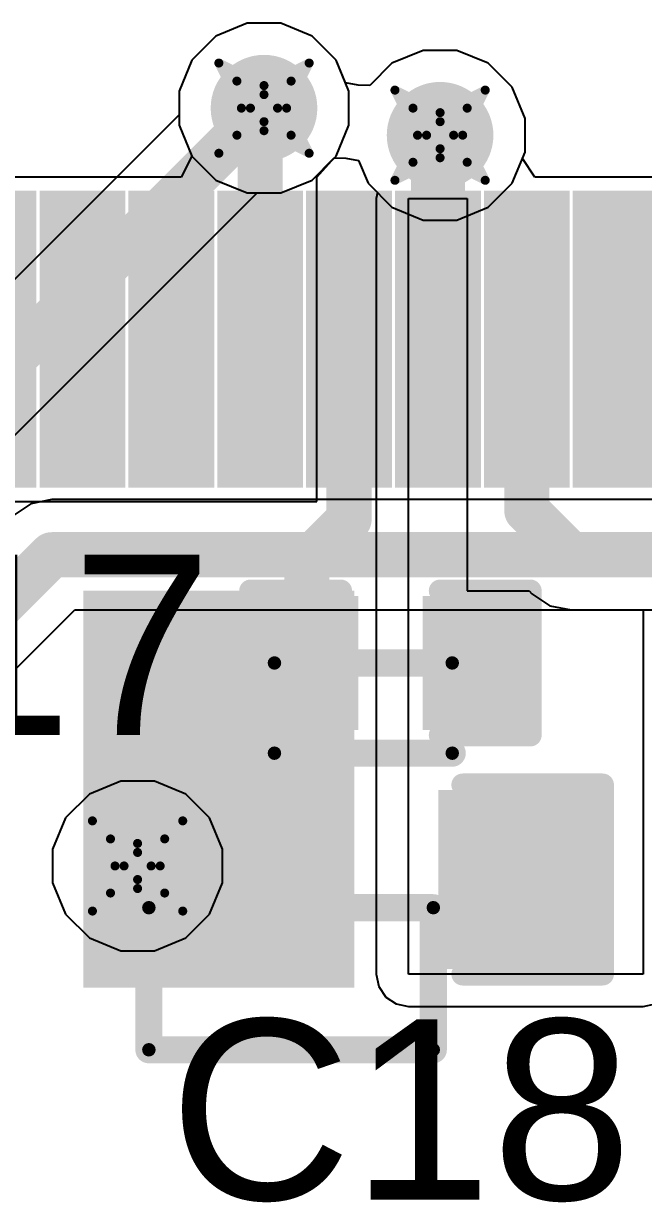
# Model space of a CAD drawing. Header units: inches. Extents: x 0 to 13.9, y -0.2 to 3.4.
# Drawn here: x 1.9377 to 2.0751, y 1.9387 to 2.1968 of the extents above; entities that cross this region are included whole.
import ezdxf

# ---------------------------------------------------------------- set-up
doc = ezdxf.new("R2010")
doc.units = ezdxf.units.IN
doc.header["$MEASUREMENT"] = 0
for name, color, linetype in [('Bottom Layer', 5, 'Continuous'), ('Drill Drawing', 1, 'Continuous'), ('Layer 1', 16, 'Continuous'), ('Layer 2', 76, 'Continuous'), ('Mechanical 4', 56, 'Continuous'), ('Pad Holes', 156, 'Continuous'), ('Top Layer', 1, 'Continuous'), ('Top Overlay', 2, 'Continuous'), ('Top Paste', 8, 'Continuous'), ('Top Solder', 216, 'Continuous'), ('Via Holes', 16, 'Continuous')]:
    doc.layers.add(name, color=color, linetype=linetype)
doc.styles.add('Arial', font='', dxfattribs={"height": 0.2})
doc.styles.get('Arial').set_extended_font_data('Arial')

msp = doc.modelspace()

# ---------------------------------------------------------------- hatches: boundary and pattern name
at = {"layer": 'Bottom Layer'}
h = msp.add_hatch(color=5, dxfattribs=at)
edge = h.paths.add_edge_path()
edge.add_arc((1.991, 2.178), 0.01181, 0, 360)
h = msp.add_hatch(color=5, dxfattribs=at)
edge = h.paths.add_edge_path()
edge.add_arc((2.03, 2.172), 0.01181, 0, 360)
h = msp.add_hatch(color=5, dxfattribs=at)
edge = h.paths.add_edge_path()
edge.add_arc((1.963, 2.01), 0.01181, 0, 360)
at = {"layer": 'Layer 1'}
h = msp.add_hatch(color=16, dxfattribs=at)
edge = h.paths.add_edge_path()
edge.add_arc((1.991, 2.178), 0.01181, 0, 360)
h = msp.add_hatch(color=16, dxfattribs=at)
edge = h.paths.add_edge_path()
edge.add_arc((2.03, 2.172), 0.01181, 0, 360)
h = msp.add_hatch(color=16, dxfattribs=at)
edge = h.paths.add_edge_path()
edge.add_arc((1.963, 2.01), 0.01181, 0, 360)
at = {"layer": 'Layer 2'}
h = msp.add_hatch(color=76, dxfattribs=at)
edge = h.paths.add_edge_path()
edge.add_arc((1.991, 2.178), 0.01181, 0, 360)
h = msp.add_hatch(color=76, dxfattribs=at)
edge = h.paths.add_edge_path()
edge.add_arc((2.03, 2.172), 0.01181, 0, 360)
h = msp.add_hatch(color=76, dxfattribs=at)
edge = h.paths.add_edge_path()
edge.add_arc((1.963, 2.01), 0.01181, 0, 360)
at = {"layer": 'Mechanical 4'}
h = msp.add_hatch(color=56, dxfattribs=at)
edge = h.paths.add_edge_path()
edge.add_arc((1.99331, 2.055), 0.0015, 0, 360)
h = msp.add_hatch(color=56, dxfattribs=at)
edge = h.paths.add_edge_path()
edge.add_arc((2.03269, 2.055), 0.0015, 0, 360)
h = msp.add_hatch(color=56, dxfattribs=at)
edge = h.paths.add_edge_path()
edge.add_arc((1.99331, 2.035), 0.0015, 0, 360)
h = msp.add_hatch(color=56, dxfattribs=at)
edge = h.paths.add_edge_path()
edge.add_arc((2.03269, 2.035), 0.0015, 0, 360)
h = msp.add_hatch(color=56, dxfattribs=at)
edge = h.paths.add_edge_path()
edge.add_arc((1.9655, 2.00075), 0.0015, 0, 360)
h = msp.add_hatch(color=56, dxfattribs=at)
edge = h.paths.add_edge_path()
edge.add_arc((1.9655, 2.00075), 0.0015, 0, 360)
h = msp.add_hatch(color=56, dxfattribs=at)
edge = h.paths.add_edge_path()
edge.add_arc((2.0285, 2.00075), 0.0015, 0, 360)
h = msp.add_hatch(color=56, dxfattribs=at)
edge = h.paths.add_edge_path()
edge.add_arc((2.0285, 2.00075), 0.0015, 0, 360)
h = msp.add_hatch(color=56, dxfattribs=at)
edge = h.paths.add_edge_path()
edge.add_arc((1.9655, 1.96925), 0.0015, 0, 360)
h = msp.add_hatch(color=56, dxfattribs=at)
edge = h.paths.add_edge_path()
edge.add_arc((1.9655, 1.96925), 0.0015, 0, 360)
h = msp.add_hatch(color=56, dxfattribs=at)
edge = h.paths.add_edge_path()
edge.add_arc((2.0285, 1.96925), 0.0015, 0, 360)
h = msp.add_hatch(color=56, dxfattribs=at)
edge = h.paths.add_edge_path()
edge.add_arc((2.0285, 1.96925), 0.0015, 0, 360)
at = {"layer": 'Pad Holes'}
h = msp.add_hatch(color=7, dxfattribs=at)
edge = h.paths.add_edge_path()
edge.add_arc((1.99331, 2.055), 0.0015, 0, 360)
h = msp.add_hatch(color=7, dxfattribs=at)
edge = h.paths.add_edge_path()
edge.add_arc((2.03269, 2.055), 0.0015, 0, 360)
h = msp.add_hatch(color=7, dxfattribs=at)
edge = h.paths.add_edge_path()
edge.add_arc((1.99331, 2.035), 0.0015, 0, 360)
h = msp.add_hatch(color=7, dxfattribs=at)
edge = h.paths.add_edge_path()
edge.add_arc((2.03269, 2.035), 0.0015, 0, 360)
h = msp.add_hatch(color=7, dxfattribs=at)
edge = h.paths.add_edge_path()
edge.add_arc((1.9655, 2.00075), 0.0015, 0, 360)
h = msp.add_hatch(color=7, dxfattribs=at)
edge = h.paths.add_edge_path()
edge.add_arc((1.9655, 2.00075), 0.0015, 0, 360)
h = msp.add_hatch(color=7, dxfattribs=at)
edge = h.paths.add_edge_path()
edge.add_arc((2.0285, 2.00075), 0.0015, 0, 360)
h = msp.add_hatch(color=7, dxfattribs=at)
edge = h.paths.add_edge_path()
edge.add_arc((2.0285, 2.00075), 0.0015, 0, 360)
h = msp.add_hatch(color=7, dxfattribs=at)
edge = h.paths.add_edge_path()
edge.add_arc((1.9655, 1.96925), 0.0015, 0, 360)
h = msp.add_hatch(color=7, dxfattribs=at)
edge = h.paths.add_edge_path()
edge.add_arc((1.9655, 1.96925), 0.0015, 0, 360)
h = msp.add_hatch(color=7, dxfattribs=at)
edge = h.paths.add_edge_path()
edge.add_arc((2.0285, 1.96925), 0.0015, 0, 360)
h = msp.add_hatch(color=7, dxfattribs=at)
edge = h.paths.add_edge_path()
edge.add_arc((2.0285, 1.96925), 0.0015, 0, 360)
at = {"layer": 'Top Layer'}
h = msp.add_hatch(color=1, dxfattribs=at)
edge = h.paths.add_edge_path()
edge.add_arc((1.991, 2.178), 0.01181, 0, 360)
h = msp.add_hatch(color=1, dxfattribs=at)
edge = h.paths.add_edge_path()
edge.add_arc((2.03, 2.172), 0.01181, 0, 360)
for points in [[(1.94528, 2.09783), (1.94528, 2.15571), (1.9563, 2.15571), (1.9563, 2.09783)], [(1.96496, 2.09783), (1.96496, 2.15571), (1.97598, 2.15571), (1.97598, 2.09783)], [(1.98465, 2.09783), (1.98465, 2.15571), (1.99567, 2.15571), (1.99567, 2.09783)], [(2.00433, 2.09783), (2.00433, 2.15571), (2.01535, 2.15571), (2.01535, 2.09783)], [(2.02402, 2.09783), (2.02402, 2.15571), (2.03504, 2.15571), (2.03504, 2.09783)], [(2.0437, 2.09783), (2.0437, 2.15571), (2.05472, 2.15571), (2.05472, 2.09783)], [(2.06339, 2.09783), (2.06339, 2.15571), (2.07441, 2.15571), (2.07441, 2.09783)], [(1.951, 1.983), (2.011, 1.983), (2.011, 2.071), (1.951, 2.071)], [(2.0095, 2.0675), (2.0095, 2.0425), (1.9915, 2.0425), (1.9915, 2.0675)], [(2.0465, 2.0675), (2.0465, 2.0425), (2.0285, 2.0425), (2.0285, 2.0675)], [(1.972, 1.9895), (1.972, 2.0245), (2.002, 2.0245), (2.002, 1.9895)], [(2.032, 1.9895), (2.032, 2.0245), (2.062, 2.0245), (2.062, 1.9895)]]:
    msp.add_hatch(color=1, dxfattribs=at).paths.add_polyline_path(points)
h = msp.add_hatch(color=1, dxfattribs=at)
edge = h.paths.add_edge_path()
edge.add_arc((1.963, 2.01), 0.01181, 0, 360)
at = {"layer": 'Top Paste'}
for points in [[(1.94528, 2.09783), (1.94528, 2.15571), (1.9563, 2.15571), (1.9563, 2.09783)], [(1.96496, 2.09783), (1.96496, 2.15571), (1.97598, 2.15571), (1.97598, 2.09783)], [(1.98465, 2.09783), (1.98465, 2.15571), (1.99567, 2.15571), (1.99567, 2.09783)], [(2.00433, 2.09783), (2.00433, 2.15571), (2.01535, 2.15571), (2.01535, 2.09783)], [(2.02402, 2.09783), (2.02402, 2.15571), (2.03504, 2.15571), (2.03504, 2.09783)], [(2.0437, 2.09783), (2.0437, 2.15571), (2.05472, 2.15571), (2.05472, 2.09783)], [(2.06339, 2.09783), (2.06339, 2.15571), (2.07441, 2.15571), (2.07441, 2.09783)], [(2.0095, 2.0675), (2.0095, 2.0425), (1.9915, 2.0425), (1.9915, 2.0675)], [(2.0465, 2.0675), (2.0465, 2.0425), (2.0285, 2.0425), (2.0285, 2.0675)], [(1.972, 1.9895), (1.972, 2.0245), (2.002, 2.0245), (2.002, 1.9895)], [(2.032, 1.9895), (2.032, 2.0245), (2.062, 2.0245), (2.062, 1.9895)]]:
    msp.add_hatch(color=8, dxfattribs=at).paths.add_polyline_path(points)
at = {"layer": 'Top Solder'}
for points in [[(1.92159, 2.09383), (1.92159, 2.15971), (1.94061, 2.15971), (1.94061, 2.09383)], [(1.94128, 2.09383), (1.94128, 2.15971), (1.9603, 2.15971), (1.9603, 2.09383)], [(1.96096, 2.09383), (1.96096, 2.15971), (1.97998, 2.15971), (1.97998, 2.09383)], [(1.98065, 2.09383), (1.98065, 2.15971), (1.99967, 2.15971), (1.99967, 2.09383)], [(2.00033, 2.09383), (2.00033, 2.15971), (2.01935, 2.15971), (2.01935, 2.09383)], [(2.02002, 2.09383), (2.02002, 2.15971), (2.03904, 2.15971), (2.03904, 2.09383)], [(2.0397, 2.09383), (2.0397, 2.15971), (2.05872, 2.15971), (2.05872, 2.09383)], [(2.05939, 2.09383), (2.05939, 2.15971), (2.07841, 2.15971), (2.07841, 2.09383)], [(2.01186, 2.06986), (2.01186, 2.04014), (1.98914, 2.04014), (1.98914, 2.06986)], [(2.04886, 2.06986), (2.04886, 2.04014), (2.02614, 2.04014), (2.02614, 2.06986)], [(1.96964, 1.98714), (1.96964, 2.02686), (2.00436, 2.02686), (2.00436, 1.98714)], [(2.02964, 1.98714), (2.02964, 2.02686), (2.06436, 2.02686), (2.06436, 1.98714)]]:
    msp.add_hatch(color=216, dxfattribs=at).paths.add_polyline_path(points)
at = {"layer": 'Via Holes'}
h = msp.add_hatch(color=7, dxfattribs=at)
edge = h.paths.add_edge_path()
edge.add_arc((1.991, 2.178), 0.00591, 0, 360)
h = msp.add_hatch(color=7, dxfattribs=at)
edge = h.paths.add_edge_path()
edge.add_arc((2.03, 2.172), 0.00591, 0, 360)
h = msp.add_hatch(color=7, dxfattribs=at)
edge = h.paths.add_edge_path()
edge.add_arc((1.963, 2.01), 0.00591, 0, 360)

# ---------------------------------------------------------------- linework, layer by layer
at = {"layer": 'Bottom Layer'}
for p, q in [((1.98726, 2.19681), (1.98034, 2.19395)), ((1.99474, 2.19681), (1.98726, 2.19681)), ((2.00166, 2.19395), (1.99474, 2.19681)), ((1.98034, 2.19395), (1.97505, 2.18866)), ((2.00695, 2.18866), (2.00166, 2.19395)), ((2.02626, 2.19081), (2.01934, 2.18795)), ((2.03374, 2.19081), (2.02626, 2.19081)), ((2.04066, 2.18795), (2.03374, 2.19081)), ((1.97505, 2.18866), (1.97219, 2.18174)), ((2.00904, 2.18361), (2.00695, 2.18866)), ((2.01934, 2.18795), (2.01443, 2.18303)), ((2.04595, 2.18266), (2.04066, 2.18795)), ((1.97219, 2.18174), (1.97219, 2.17649)), ((2.01186, 2.18307), (2.00904, 2.18361)), ((2.01443, 2.18303), (2.01186, 2.18307)), ((2.04881, 2.17574), (2.04595, 2.18266)), ((1.97219, 2.17649), (1.75793, 1.96224)), ((2.04881, 2.16826), (2.04881, 2.17574)), ((2.00166, 2.16205), (2.00657, 2.16697)), ((2.00657, 2.16697), (2.00914, 2.16693)), ((2.00914, 2.16693), (2.01196, 2.16639)), ((2.01196, 2.16639), (2.01405, 2.16134)), ((2.04595, 2.16134), (2.04881, 2.16826)), ((1.99474, 2.15919), (2.00166, 2.16205)), ((2.01405, 2.16134), (2.01934, 2.15605)), ((2.04066, 2.15605), (2.04595, 2.16134)), ((1.77165, 1.94135), (1.98949, 2.15919)), ((1.98949, 2.15919), (1.99474, 2.15919)), ((2.01934, 2.15605), (2.02626, 2.15319)), ((2.03374, 2.15319), (2.04066, 2.15605)), ((2.02626, 2.15319), (2.03374, 2.15319)), ((1.944, 2.09124), (1.93932, 2.0903)), ((2.07963, 2.09124), (1.944, 2.09124)), ((1.93932, 2.0903), (1.93535, 2.08765)), ((1.76365, 1.88135), (1.94907, 2.06676)), ((1.94907, 2.06676), (2.07963, 2.06676))]:
    msp.add_line(p, q, dxfattribs=at)
for points in [[(1.763, 1.95, 0.01, 0.01, 0), (1.991, 2.178, 0.01, 0.01, 0)], [(1.755, 1.89, 0.01, 0.01, 0), (1.944, 2.079, 0.01, 0.01, 0)], [(1.944, 2.079, 0.01, 0.01, 0), (2.094, 2.079, 0.01, 0.01, 0)]]:
    msp.add_lwpolyline(points, format="xyseb", dxfattribs=at)
for points in [[(1.9885, 2.178, 0.005, 0.005, 1), (1.9935, 2.178, 0.005, 0.005, 1)], [(1.9415, 2.079, 0.005, 0.005, 1), (1.9465, 2.079, 0.005, 0.005, 1)], [(1.9415, 2.079, 0.005, 0.005, 1), (1.9465, 2.079, 0.005, 0.005, 1)]]:
    msp.add_lwpolyline(points, format="xyseb", close=True, dxfattribs=at)
at = {"layer": 'Drill Drawing'}
for points in [[(1.981, 2.188, 0.002, 0.002, 0), (1.991, 2.183, 0.002, 0.002, 0)], [(1.981, 2.188, 0.002, 0.002, 0), (1.986, 2.178, 0.002, 0.002, 0)], [(1.991, 2.183, 0.002, 0.002, 0), (2.001, 2.188, 0.002, 0.002, 0)], [(1.996, 2.178, 0.002, 0.002, 0), (2.001, 2.188, 0.002, 0.002, 0)], [(1.985, 2.184, 0.002, 0.002, 0), (1.991, 2.181, 0.002, 0.002, 0)], [(1.985, 2.184, 0.002, 0.002, 0), (1.988, 2.178, 0.002, 0.002, 0)], [(1.991, 2.181, 0.002, 0.002, 0), (1.997, 2.184, 0.002, 0.002, 0)], [(1.994, 2.178, 0.002, 0.002, 0), (1.997, 2.184, 0.002, 0.002, 0)], [(2.02, 2.182, 0.002, 0.002, 0), (2.03, 2.177, 0.002, 0.002, 0)], [(2.02, 2.182, 0.002, 0.002, 0), (2.025, 2.172, 0.002, 0.002, 0)], [(2.03, 2.177, 0.002, 0.002, 0), (2.04, 2.182, 0.002, 0.002, 0)], [(2.035, 2.172, 0.002, 0.002, 0), (2.04, 2.182, 0.002, 0.002, 0)], [(1.981, 2.168, 0.002, 0.002, 0), (1.986, 2.178, 0.002, 0.002, 0)], [(1.985, 2.172, 0.002, 0.002, 0), (1.988, 2.178, 0.002, 0.002, 0)], [(1.994, 2.178, 0.002, 0.002, 0), (1.997, 2.172, 0.002, 0.002, 0)], [(1.996, 2.178, 0.002, 0.002, 0), (2.001, 2.168, 0.002, 0.002, 0)], [(2.024, 2.178, 0.002, 0.002, 0), (2.03, 2.175, 0.002, 0.002, 0)], [(2.024, 2.178, 0.002, 0.002, 0), (2.027, 2.172, 0.002, 0.002, 0)], [(2.03, 2.175, 0.002, 0.002, 0), (2.036, 2.178, 0.002, 0.002, 0)], [(2.033, 2.172, 0.002, 0.002, 0), (2.036, 2.178, 0.002, 0.002, 0)], [(1.981, 2.168, 0.002, 0.002, 0), (1.991, 2.173, 0.002, 0.002, 0)], [(1.985, 2.172, 0.002, 0.002, 0), (1.991, 2.175, 0.002, 0.002, 0)], [(1.991, 2.175, 0.002, 0.002, 0), (1.997, 2.172, 0.002, 0.002, 0)], [(1.991, 2.173, 0.002, 0.002, 0), (2.001, 2.168, 0.002, 0.002, 0)], [(2.02, 2.162, 0.002, 0.002, 0), (2.025, 2.172, 0.002, 0.002, 0)], [(2.024, 2.166, 0.002, 0.002, 0), (2.027, 2.172, 0.002, 0.002, 0)], [(2.033, 2.172, 0.002, 0.002, 0), (2.036, 2.166, 0.002, 0.002, 0)], [(2.035, 2.172, 0.002, 0.002, 0), (2.04, 2.162, 0.002, 0.002, 0)], [(2.024, 2.166, 0.002, 0.002, 0), (2.03, 2.169, 0.002, 0.002, 0)], [(2.03, 2.169, 0.002, 0.002, 0), (2.036, 2.166, 0.002, 0.002, 0)], [(2.02, 2.162, 0.002, 0.002, 0), (2.03, 2.167, 0.002, 0.002, 0)], [(2.03, 2.167, 0.002, 0.002, 0), (2.04, 2.162, 0.002, 0.002, 0)], [(1.953, 2.02, 0.002, 0.002, 0), (1.963, 2.015, 0.002, 0.002, 0)], [(1.953, 2.02, 0.002, 0.002, 0), (1.958, 2.01, 0.002, 0.002, 0)], [(1.963, 2.015, 0.002, 0.002, 0), (1.973, 2.02, 0.002, 0.002, 0)], [(1.968, 2.01, 0.002, 0.002, 0), (1.973, 2.02, 0.002, 0.002, 0)], [(1.957, 2.016, 0.002, 0.002, 0), (1.963, 2.013, 0.002, 0.002, 0)], [(1.957, 2.016, 0.002, 0.002, 0), (1.96, 2.01, 0.002, 0.002, 0)], [(1.963, 2.013, 0.002, 0.002, 0), (1.969, 2.016, 0.002, 0.002, 0)], [(1.966, 2.01, 0.002, 0.002, 0), (1.969, 2.016, 0.002, 0.002, 0)], [(1.953, 2, 0.002, 0.002, 0), (1.958, 2.01, 0.002, 0.002, 0)], [(1.957, 2.004, 0.002, 0.002, 0), (1.96, 2.01, 0.002, 0.002, 0)], [(1.966, 2.01, 0.002, 0.002, 0), (1.969, 2.004, 0.002, 0.002, 0)], [(1.968, 2.01, 0.002, 0.002, 0), (1.973, 2, 0.002, 0.002, 0)], [(1.953, 2, 0.002, 0.002, 0), (1.963, 2.005, 0.002, 0.002, 0)], [(1.957, 2.004, 0.002, 0.002, 0), (1.963, 2.007, 0.002, 0.002, 0)], [(1.963, 2.007, 0.002, 0.002, 0), (1.969, 2.004, 0.002, 0.002, 0)], [(1.963, 2.005, 0.002, 0.002, 0), (1.973, 2, 0.002, 0.002, 0)]]:
    msp.add_lwpolyline(points, format="xyseb", dxfattribs=at)
for points in [[(1.9805, 2.188, 0.001, 0.001, 1), (1.9815, 2.188, 0.001, 0.001, 1)], [(1.9805, 2.188, 0.001, 0.001, 1), (1.9815, 2.188, 0.001, 0.001, 1)], [(2.0005, 2.188, 0.001, 0.001, 1), (2.0015, 2.188, 0.001, 0.001, 1)], [(2.0005, 2.188, 0.001, 0.001, 1), (2.0015, 2.188, 0.001, 0.001, 1)], [(1.9845, 2.184, 0.001, 0.001, 1), (1.9855, 2.184, 0.001, 0.001, 1)], [(1.9845, 2.184, 0.001, 0.001, 1), (1.9855, 2.184, 0.001, 0.001, 1)], [(1.9905, 2.183, 0.001, 0.001, 1), (1.9915, 2.183, 0.001, 0.001, 1)], [(1.9905, 2.183, 0.001, 0.001, 1), (1.9915, 2.183, 0.001, 0.001, 1)], [(1.9965, 2.184, 0.001, 0.001, 1), (1.9975, 2.184, 0.001, 0.001, 1)], [(1.9965, 2.184, 0.001, 0.001, 1), (1.9975, 2.184, 0.001, 0.001, 1)], [(1.9905, 2.181, 0.001, 0.001, 1), (1.9915, 2.181, 0.001, 0.001, 1)], [(1.9905, 2.181, 0.001, 0.001, 1), (1.9915, 2.181, 0.001, 0.001, 1)], [(2.0195, 2.182, 0.001, 0.001, 1), (2.0205, 2.182, 0.001, 0.001, 1)], [(2.0195, 2.182, 0.001, 0.001, 1), (2.0205, 2.182, 0.001, 0.001, 1)], [(2.0395, 2.182, 0.001, 0.001, 1), (2.0405, 2.182, 0.001, 0.001, 1)], [(2.0395, 2.182, 0.001, 0.001, 1), (2.0405, 2.182, 0.001, 0.001, 1)], [(1.9855, 2.178, 0.001, 0.001, 1), (1.9865, 2.178, 0.001, 0.001, 1)], [(1.9855, 2.178, 0.001, 0.001, 1), (1.9865, 2.178, 0.001, 0.001, 1)], [(1.9875, 2.178, 0.001, 0.001, 1), (1.9885, 2.178, 0.001, 0.001, 1)], [(1.9875, 2.178, 0.001, 0.001, 1), (1.9885, 2.178, 0.001, 0.001, 1)], [(1.9935, 2.178, 0.001, 0.001, 1), (1.9945, 2.178, 0.001, 0.001, 1)], [(1.9935, 2.178, 0.001, 0.001, 1), (1.9945, 2.178, 0.001, 0.001, 1)], [(1.9955, 2.178, 0.001, 0.001, 1), (1.9965, 2.178, 0.001, 0.001, 1)], [(1.9955, 2.178, 0.001, 0.001, 1), (1.9965, 2.178, 0.001, 0.001, 1)], [(2.0235, 2.178, 0.001, 0.001, 1), (2.0245, 2.178, 0.001, 0.001, 1)], [(2.0235, 2.178, 0.001, 0.001, 1), (2.0245, 2.178, 0.001, 0.001, 1)], [(2.0355, 2.178, 0.001, 0.001, 1), (2.0365, 2.178, 0.001, 0.001, 1)], [(2.0355, 2.178, 0.001, 0.001, 1), (2.0365, 2.178, 0.001, 0.001, 1)], [(2.0295, 2.177, 0.001, 0.001, 1), (2.0305, 2.177, 0.001, 0.001, 1)], [(2.0295, 2.177, 0.001, 0.001, 1), (2.0305, 2.177, 0.001, 0.001, 1)], [(1.9905, 2.175, 0.001, 0.001, 1), (1.9915, 2.175, 0.001, 0.001, 1)], [(1.9905, 2.175, 0.001, 0.001, 1), (1.9915, 2.175, 0.001, 0.001, 1)], [(1.9905, 2.173, 0.001, 0.001, 1), (1.9915, 2.173, 0.001, 0.001, 1)], [(1.9905, 2.173, 0.001, 0.001, 1), (1.9915, 2.173, 0.001, 0.001, 1)], [(2.0295, 2.175, 0.001, 0.001, 1), (2.0305, 2.175, 0.001, 0.001, 1)], [(2.0295, 2.175, 0.001, 0.001, 1), (2.0305, 2.175, 0.001, 0.001, 1)], [(1.9845, 2.172, 0.001, 0.001, 1), (1.9855, 2.172, 0.001, 0.001, 1)], [(1.9845, 2.172, 0.001, 0.001, 1), (1.9855, 2.172, 0.001, 0.001, 1)], [(1.9965, 2.172, 0.001, 0.001, 1), (1.9975, 2.172, 0.001, 0.001, 1)], [(1.9965, 2.172, 0.001, 0.001, 1), (1.9975, 2.172, 0.001, 0.001, 1)], [(2.0245, 2.172, 0.001, 0.001, 1), (2.0255, 2.172, 0.001, 0.001, 1)], [(2.0245, 2.172, 0.001, 0.001, 1), (2.0255, 2.172, 0.001, 0.001, 1)], [(2.0265, 2.172, 0.001, 0.001, 1), (2.0275, 2.172, 0.001, 0.001, 1)], [(2.0265, 2.172, 0.001, 0.001, 1), (2.0275, 2.172, 0.001, 0.001, 1)], [(2.0325, 2.172, 0.001, 0.001, 1), (2.0335, 2.172, 0.001, 0.001, 1)], [(2.0325, 2.172, 0.001, 0.001, 1), (2.0335, 2.172, 0.001, 0.001, 1)], [(2.0345, 2.172, 0.001, 0.001, 1), (2.0355, 2.172, 0.001, 0.001, 1)], [(2.0345, 2.172, 0.001, 0.001, 1), (2.0355, 2.172, 0.001, 0.001, 1)], [(1.9805, 2.168, 0.001, 0.001, 1), (1.9815, 2.168, 0.001, 0.001, 1)], [(1.9805, 2.168, 0.001, 0.001, 1), (1.9815, 2.168, 0.001, 0.001, 1)], [(2.0005, 2.168, 0.001, 0.001, 1), (2.0015, 2.168, 0.001, 0.001, 1)], [(2.0005, 2.168, 0.001, 0.001, 1), (2.0015, 2.168, 0.001, 0.001, 1)], [(2.0295, 2.169, 0.001, 0.001, 1), (2.0305, 2.169, 0.001, 0.001, 1)], [(2.0295, 2.169, 0.001, 0.001, 1), (2.0305, 2.169, 0.001, 0.001, 1)], [(2.0235, 2.166, 0.001, 0.001, 1), (2.0245, 2.166, 0.001, 0.001, 1)], [(2.0235, 2.166, 0.001, 0.001, 1), (2.0245, 2.166, 0.001, 0.001, 1)], [(2.0295, 2.167, 0.001, 0.001, 1), (2.0305, 2.167, 0.001, 0.001, 1)], [(2.0295, 2.167, 0.001, 0.001, 1), (2.0305, 2.167, 0.001, 0.001, 1)], [(2.0355, 2.166, 0.001, 0.001, 1), (2.0365, 2.166, 0.001, 0.001, 1)], [(2.0355, 2.166, 0.001, 0.001, 1), (2.0365, 2.166, 0.001, 0.001, 1)], [(2.0195, 2.162, 0.001, 0.001, 1), (2.0205, 2.162, 0.001, 0.001, 1)], [(2.0195, 2.162, 0.001, 0.001, 1), (2.0205, 2.162, 0.001, 0.001, 1)], [(2.0395, 2.162, 0.001, 0.001, 1), (2.0405, 2.162, 0.001, 0.001, 1)], [(2.0395, 2.162, 0.001, 0.001, 1), (2.0405, 2.162, 0.001, 0.001, 1)], [(1.9525, 2.02, 0.001, 0.001, 1), (1.9535, 2.02, 0.001, 0.001, 1)], [(1.9525, 2.02, 0.001, 0.001, 1), (1.9535, 2.02, 0.001, 0.001, 1)], [(1.9725, 2.02, 0.001, 0.001, 1), (1.9735, 2.02, 0.001, 0.001, 1)], [(1.9725, 2.02, 0.001, 0.001, 1), (1.9735, 2.02, 0.001, 0.001, 1)], [(1.9565, 2.016, 0.001, 0.001, 1), (1.9575, 2.016, 0.001, 0.001, 1)], [(1.9565, 2.016, 0.001, 0.001, 1), (1.9575, 2.016, 0.001, 0.001, 1)], [(1.9685, 2.016, 0.001, 0.001, 1), (1.9695, 2.016, 0.001, 0.001, 1)], [(1.9685, 2.016, 0.001, 0.001, 1), (1.9695, 2.016, 0.001, 0.001, 1)], [(1.9625, 2.015, 0.001, 0.001, 1), (1.9635, 2.015, 0.001, 0.001, 1)], [(1.9625, 2.015, 0.001, 0.001, 1), (1.9635, 2.015, 0.001, 0.001, 1)], [(1.9625, 2.013, 0.001, 0.001, 1), (1.9635, 2.013, 0.001, 0.001, 1)], [(1.9625, 2.013, 0.001, 0.001, 1), (1.9635, 2.013, 0.001, 0.001, 1)], [(1.9575, 2.01, 0.001, 0.001, 1), (1.9585, 2.01, 0.001, 0.001, 1)], [(1.9575, 2.01, 0.001, 0.001, 1), (1.9585, 2.01, 0.001, 0.001, 1)], [(1.9595, 2.01, 0.001, 0.001, 1), (1.9605, 2.01, 0.001, 0.001, 1)], [(1.9595, 2.01, 0.001, 0.001, 1), (1.9605, 2.01, 0.001, 0.001, 1)], [(1.9655, 2.01, 0.001, 0.001, 1), (1.9665, 2.01, 0.001, 0.001, 1)], [(1.9655, 2.01, 0.001, 0.001, 1), (1.9665, 2.01, 0.001, 0.001, 1)], [(1.9675, 2.01, 0.001, 0.001, 1), (1.9685, 2.01, 0.001, 0.001, 1)], [(1.9675, 2.01, 0.001, 0.001, 1), (1.9685, 2.01, 0.001, 0.001, 1)], [(1.9625, 2.007, 0.001, 0.001, 1), (1.9635, 2.007, 0.001, 0.001, 1)], [(1.9625, 2.007, 0.001, 0.001, 1), (1.9635, 2.007, 0.001, 0.001, 1)], [(1.9625, 2.005, 0.001, 0.001, 1), (1.9635, 2.005, 0.001, 0.001, 1)], [(1.9625, 2.005, 0.001, 0.001, 1), (1.9635, 2.005, 0.001, 0.001, 1)], [(1.9565, 2.004, 0.001, 0.001, 1), (1.9575, 2.004, 0.001, 0.001, 1)], [(1.9565, 2.004, 0.001, 0.001, 1), (1.9575, 2.004, 0.001, 0.001, 1)], [(1.9685, 2.004, 0.001, 0.001, 1), (1.9695, 2.004, 0.001, 0.001, 1)], [(1.9685, 2.004, 0.001, 0.001, 1), (1.9695, 2.004, 0.001, 0.001, 1)], [(1.9525, 2, 0.001, 0.001, 1), (1.9535, 2, 0.001, 0.001, 1)], [(1.9525, 2, 0.001, 0.001, 1), (1.9535, 2, 0.001, 0.001, 1)], [(1.9725, 2, 0.001, 0.001, 1), (1.9735, 2, 0.001, 0.001, 1)], [(1.9725, 2, 0.001, 0.001, 1), (1.9735, 2, 0.001, 0.001, 1)]]:
    msp.add_lwpolyline(points, format="xyseb", close=True, dxfattribs=at)
at = {"layer": 'Layer 1'}
for p, q in [((1.98726, 2.19681), (1.98034, 2.19395)), ((1.99474, 2.19681), (1.98726, 2.19681)), ((2.00166, 2.19395), (1.99474, 2.19681)), ((1.98034, 2.19395), (1.97505, 2.18866)), ((2.00695, 2.18866), (2.00166, 2.19395)), ((2.02626, 2.19081), (2.01934, 2.18795)), ((2.03374, 2.19081), (2.02626, 2.19081)), ((2.04066, 2.18795), (2.03374, 2.19081)), ((1.97505, 2.18866), (1.97219, 2.18174)), ((2.00904, 2.18361), (2.00695, 2.18866)), ((2.01934, 2.18795), (2.01443, 2.18303)), ((2.04595, 2.18266), (2.04066, 2.18795)), ((1.97219, 2.18174), (1.97219, 2.17426)), ((2.01186, 2.18307), (2.00904, 2.18361)), ((2.01443, 2.18303), (2.01186, 2.18307)), ((2.04881, 2.17574), (2.04595, 2.18266)), ((1.97219, 2.17426), (1.97505, 2.16734)), ((2.04881, 2.16826), (2.04881, 2.17574)), ((1.97505, 2.16734), (1.98034, 2.16205)), ((2.00166, 2.16205), (2.00657, 2.16697)), ((2.00657, 2.16697), (2.00914, 2.16693)), ((2.00914, 2.16693), (2.01196, 2.16639)), ((2.01196, 2.16639), (2.01405, 2.16134)), ((2.04595, 2.16134), (2.04881, 2.16826)), ((1.98034, 2.16205), (1.98726, 2.15919)), ((1.99474, 2.15919), (2.00166, 2.16205)), ((2.01405, 2.16134), (2.01934, 2.15605)), ((2.04066, 2.15605), (2.04595, 2.16134)), ((1.98726, 2.15919), (1.99474, 2.15919)), ((2.01934, 2.15605), (2.02626, 2.15319)), ((2.03374, 2.15319), (2.04066, 2.15605)), ((2.02626, 2.15319), (2.03374, 2.15319))]:
    msp.add_line(p, q, dxfattribs=at)
at = {"layer": 'Layer 2'}
for p, q in [((1.98726, 2.19681), (1.98034, 2.19395)), ((1.99474, 2.19681), (1.98726, 2.19681)), ((2.00166, 2.19395), (1.99474, 2.19681)), ((1.98034, 2.19395), (1.97505, 2.18866)), ((2.00695, 2.18866), (2.00166, 2.19395)), ((1.97505, 2.18866), (1.97219, 2.18174)), ((2.00981, 2.18174), (2.00695, 2.18866)), ((1.97219, 2.18174), (1.97219, 2.17426)), ((2.00981, 2.17426), (2.00981, 2.18174)), ((1.97219, 2.17426), (1.97505, 2.16734)), ((2.00695, 2.16734), (2.00981, 2.17426)), ((1.97505, 2.16734), (1.98034, 2.16205)), ((2.00166, 2.16205), (2.00695, 2.16734)), ((1.98034, 2.16205), (1.98726, 2.15919)), ((1.99474, 2.15919), (2.00166, 2.16205)), ((1.98726, 2.15919), (1.99474, 2.15919)), ((1.95926, 2.02881), (1.95234, 2.02595)), ((1.96674, 2.02881), (1.95926, 2.02881)), ((1.97366, 2.02595), (1.96674, 2.02881)), ((1.95234, 2.02595), (1.94705, 2.02066)), ((1.97895, 2.02066), (1.97366, 2.02595)), ((1.94705, 2.02066), (1.94419, 2.01374)), ((1.98181, 2.01374), (1.97895, 2.02066)), ((1.94419, 2.01374), (1.94419, 2.00626)), ((1.98181, 2.00626), (1.98181, 2.01374)), ((1.94419, 2.00626), (1.94705, 1.99934)), ((1.97895, 1.99934), (1.98181, 2.00626)), ((1.94705, 1.99934), (1.95234, 1.99405)), ((1.97366, 1.99405), (1.97895, 1.99934)), ((1.95234, 1.99405), (1.95926, 1.99119)), ((1.96674, 1.99119), (1.97366, 1.99405)), ((1.95926, 1.99119), (1.96674, 1.99119))]:
    msp.add_line(p, q, dxfattribs=at)
at = {"layer": 'Mechanical 4'}
for points in [[(1.99331, 2.055, 0.006, 0.006, 0), (2.03269, 2.055, 0.006, 0.006, 0)], [(1.99331, 2.035, 0.006, 0.006, 0), (2.03269, 2.035, 0.006, 0.006, 0)], [(1.9655, 1.96925, 0.006, 0.006, 0), (1.9655, 2.00075, 0.006, 0.006, 0)], [(1.9655, 2.00075, 0.006, 0.006, 0), (2.0285, 2.00075, 0.006, 0.006, 0)], [(2.0285, 1.96925, 0.006, 0.006, 0), (2.0285, 2.00075, 0.006, 0.006, 0)], [(1.9655, 1.96925, 0.006, 0.006, 0), (2.0285, 1.96925, 0.006, 0.006, 0)]]:
    msp.add_lwpolyline(points, format="xyseb", dxfattribs=at)
for points in [[(1.99181, 2.055, 0.003, 0.003, 1), (1.99481, 2.055, 0.003, 0.003, 1)], [(2.03119, 2.055, 0.003, 0.003, 1), (2.03419, 2.055, 0.003, 0.003, 1)], [(1.99181, 2.035, 0.003, 0.003, 1), (1.99481, 2.035, 0.003, 0.003, 1)], [(2.03119, 2.035, 0.003, 0.003, 1), (2.03419, 2.035, 0.003, 0.003, 1)], [(1.964, 2.00075, 0.003, 0.003, 1), (1.967, 2.00075, 0.003, 0.003, 1)], [(1.964, 2.00075, 0.003, 0.003, 1), (1.967, 2.00075, 0.003, 0.003, 1)], [(2.027, 2.00075, 0.003, 0.003, 1), (2.03, 2.00075, 0.003, 0.003, 1)], [(2.027, 2.00075, 0.003, 0.003, 1), (2.03, 2.00075, 0.003, 0.003, 1)], [(1.964, 1.96925, 0.003, 0.003, 1), (1.967, 1.96925, 0.003, 0.003, 1)], [(1.964, 1.96925, 0.003, 0.003, 1), (1.967, 1.96925, 0.003, 0.003, 1)], [(2.027, 1.96925, 0.003, 0.003, 1), (2.03, 1.96925, 0.003, 0.003, 1)], [(2.027, 1.96925, 0.003, 0.003, 1), (2.03, 1.96925, 0.003, 0.003, 1)]]:
    msp.add_lwpolyline(points, format="xyseb", close=True, dxfattribs=at)
at = {"layer": 'Top Layer'}
for p, q in [((1.98726, 2.19681), (1.98034, 2.19395)), ((1.99474, 2.19681), (1.98726, 2.19681)), ((2.00166, 2.19395), (1.99474, 2.19681)), ((1.98034, 2.19395), (1.97505, 2.18866)), ((2.00695, 2.18866), (2.00166, 2.19395)), ((2.02626, 2.19081), (2.01934, 2.18795)), ((2.03374, 2.19081), (2.02626, 2.19081)), ((2.04066, 2.18795), (2.03374, 2.19081)), ((1.97505, 2.18866), (1.97219, 2.18174)), ((2.00904, 2.18361), (2.00695, 2.18866)), ((2.01934, 2.18795), (2.01443, 2.18303)), ((2.04595, 2.18266), (2.04066, 2.18795)), ((1.97219, 2.18174), (1.97219, 2.17426)), ((2.01186, 2.18307), (2.00904, 2.18361)), ((2.01443, 2.18303), (2.01186, 2.18307)), ((2.04881, 2.17574), (2.04595, 2.18266)), ((1.97219, 2.17426), (1.97505, 2.16734)), ((2.04881, 2.16826), (2.04881, 2.17574)), ((1.97505, 2.16734), (1.97262, 2.16271)), ((2.00267, 2.16271), (2.00595, 2.16635)), ((2.00595, 2.16635), (2.00657, 2.16697)), ((2.00657, 2.16697), (2.00914, 2.16693)), ((2.00914, 2.16693), (2.01196, 2.16639)), ((2.01196, 2.16639), (2.01405, 2.16134)), ((2.04823, 2.16687), (2.04881, 2.16826)), ((2.05101, 2.16271), (2.04823, 2.16687)), ((1.97262, 2.16271), (1.91859, 2.16271)), ((2.00267, 2.09083), (2.00267, 2.16271)), ((2.01405, 2.16134), (2.01612, 2.15928)), ((2.16015, 2.16271), (2.05101, 2.16271)), ((2.01612, 2.15928), (2.01586, 2.158)), ((2.01586, 2.158), (2.01586, 1.986)), ((2.023, 1.986), (2.023, 2.158)), ((2.023, 2.158), (2.036, 2.158)), ((2.036, 2.158), (2.036, 2.071)), ((1.91859, 2.09083), (2.00267, 2.09083)), ((2.036, 2.071), (2.0497, 2.071)), ((2.0497, 2.071), (2.05035, 2.07035)), ((2.05035, 2.07035), (2.05432, 2.0677)), ((2.05432, 2.0677), (2.059, 2.06676)), ((2.059, 2.06676), (2.075, 2.06676)), ((2.075, 2.06676), (2.075, 1.986)), ((2.01586, 1.986), (2.01641, 1.98327)), ((2.075, 1.986), (2.023, 1.986)), ((2.01641, 1.98327), (2.01795, 1.98095)), ((2.01795, 1.98095), (2.02027, 1.97941)), ((2.02027, 1.97941), (2.023, 1.97886)), ((2.023, 1.97886), (2.075, 1.97886)), ((2.075, 1.97886), (2.07773, 1.97941))]:
    msp.add_line(p, q, dxfattribs=at)
for points in [[(1.99016, 2.17716, 0.01, 0.01, 0), (1.991, 2.178, 0.01, 0.01, 0)], [(1.99016, 2.12677, 0.01, 0.01, 0), (1.99016, 2.17716, 0.01, 0.01, 0)], [(2.02953, 2.12677, 0.012, 0.012, 0), (2.02953, 2.17153, 0.012, 0.012, 0)], [(2.00984, 2.08684, 0.01, 0.01, 0), (2.00984, 2.12677, 0.01, 0.01, 0)], [(2.04921, 2.08879, 0.01, 0.01, 0), (2.04921, 2.12677, 0.01, 0.01, 0)], [(2.04921, 2.08879, 0.01, 0.01, 0), (2.059, 2.079, 0.01, 0.01, 0)], [(2.0005, 2.0775, 0.01, 0.01, 0), (2.00984, 2.08684, 0.01, 0.01, 0)], [(2.059, 2.079, 0.01, 0.01, 0), (2.094, 2.079, 0.01, 0.01, 0)], [(2.0005, 2.055, 0.01, 0.01, 0), (2.0005, 2.0775, 0.01, 0.01, 0)]]:
    msp.add_lwpolyline(points, format="xyseb", dxfattribs=at)
for points in [[(1.98766, 2.17716, 0.005, 0.005, 1), (1.99266, 2.17716, 0.005, 0.005, 1)], [(1.98766, 2.17716, 0.005, 0.005, 1), (1.99266, 2.17716, 0.005, 0.005, 1)], [(1.9885, 2.178, 0.005, 0.005, 1), (1.9935, 2.178, 0.005, 0.005, 1)], [(2.02653, 2.17153, 0.006, 0.006, 1), (2.03253, 2.17153, 0.006, 0.006, 1)], [(2.02653, 2.12677, 0.006, 0.006, 1), (2.03253, 2.12677, 0.006, 0.006, 1)], [(1.98766, 2.12677, 0.005, 0.005, 1), (1.99266, 2.12677, 0.005, 0.005, 1)], [(2.00734, 2.12677, 0.005, 0.005, 1), (2.01234, 2.12677, 0.005, 0.005, 1)], [(2.04671, 2.12677, 0.005, 0.005, 1), (2.05171, 2.12677, 0.005, 0.005, 1)], [(2.04671, 2.08879, 0.005, 0.005, 1), (2.05171, 2.08879, 0.005, 0.005, 1)], [(2.04671, 2.08879, 0.005, 0.005, 1), (2.05171, 2.08879, 0.005, 0.005, 1)], [(2.00734, 2.08684, 0.005, 0.005, 1), (2.01234, 2.08684, 0.005, 0.005, 1)], [(2.00734, 2.08684, 0.005, 0.005, 1), (2.01234, 2.08684, 0.005, 0.005, 1)], [(2.0565, 2.079, 0.005, 0.005, 1), (2.0615, 2.079, 0.005, 0.005, 1)], [(2.0565, 2.079, 0.005, 0.005, 1), (2.0615, 2.079, 0.005, 0.005, 1)], [(1.998, 2.0775, 0.005, 0.005, 1), (2.003, 2.0775, 0.005, 0.005, 1)], [(1.998, 2.0775, 0.005, 0.005, 1), (2.003, 2.0775, 0.005, 0.005, 1)], [(1.998, 2.055, 0.005, 0.005, 1), (2.003, 2.055, 0.005, 0.005, 1)]]:
    msp.add_lwpolyline(points, format="xyseb", close=True, dxfattribs=at)
at = {"layer": 'Top Overlay'}
for points in [[(1.988, 2.039, 0.005, 0.005, 0), (1.988, 2.071, 0.005, 0.005, 0)], [(1.988, 2.071, 0.005, 0.005, 0), (2.008, 2.071, 0.005, 0.005, 0)], [(2.03, 2.071, 0.005, 0.005, 0), (2.05, 2.071, 0.005, 0.005, 0)], [(2.05, 2.039, 0.005, 0.005, 0), (2.05, 2.071, 0.005, 0.005, 0)], [(1.988, 2.039, 0.005, 0.005, 0), (2.008, 2.039, 0.005, 0.005, 0)], [(2.03, 2.039, 0.005, 0.005, 0), (2.05, 2.039, 0.005, 0.005, 0)], [(1.968, 1.986, 0.005, 0.005, 0), (1.968, 2.028, 0.005, 0.005, 0)], [(1.968, 2.028, 0.005, 0.005, 0), (1.999, 2.028, 0.005, 0.005, 0)], [(2.035, 2.028, 0.005, 0.005, 0), (2.066, 2.028, 0.005, 0.005, 0)], [(2.066, 1.986, 0.005, 0.005, 0), (2.066, 2.028, 0.005, 0.005, 0)], [(1.968, 1.986, 0.005, 0.005, 0), (1.999, 1.986, 0.005, 0.005, 0)], [(2.035, 1.986, 0.005, 0.005, 0), (2.066, 1.986, 0.005, 0.005, 0)]]:
    msp.add_lwpolyline(points, format="xyseb", dxfattribs=at)
for points in [[(1.98675, 2.071, 0.0025, 0.0025, 1), (1.98925, 2.071, 0.0025, 0.0025, 1)], [(1.98675, 2.071, 0.0025, 0.0025, 1), (1.98925, 2.071, 0.0025, 0.0025, 1)], [(2.00675, 2.071, 0.0025, 0.0025, 1), (2.00925, 2.071, 0.0025, 0.0025, 1)], [(2.02875, 2.071, 0.0025, 0.0025, 1), (2.03125, 2.071, 0.0025, 0.0025, 1)], [(2.04875, 2.071, 0.0025, 0.0025, 1), (2.05125, 2.071, 0.0025, 0.0025, 1)], [(2.04875, 2.071, 0.0025, 0.0025, 1), (2.05125, 2.071, 0.0025, 0.0025, 1)], [(1.98675, 2.039, 0.0025, 0.0025, 1), (1.98925, 2.039, 0.0025, 0.0025, 1)], [(1.98675, 2.039, 0.0025, 0.0025, 1), (1.98925, 2.039, 0.0025, 0.0025, 1)], [(2.00675, 2.039, 0.0025, 0.0025, 1), (2.00925, 2.039, 0.0025, 0.0025, 1)], [(2.02875, 2.039, 0.0025, 0.0025, 1), (2.03125, 2.039, 0.0025, 0.0025, 1)], [(2.04875, 2.039, 0.0025, 0.0025, 1), (2.05125, 2.039, 0.0025, 0.0025, 1)], [(2.04875, 2.039, 0.0025, 0.0025, 1), (2.05125, 2.039, 0.0025, 0.0025, 1)], [(1.96675, 2.028, 0.0025, 0.0025, 1), (1.96925, 2.028, 0.0025, 0.0025, 1)], [(1.96675, 2.028, 0.0025, 0.0025, 1), (1.96925, 2.028, 0.0025, 0.0025, 1)], [(1.99775, 2.028, 0.0025, 0.0025, 1), (2.00025, 2.028, 0.0025, 0.0025, 1)], [(2.03375, 2.028, 0.0025, 0.0025, 1), (2.03625, 2.028, 0.0025, 0.0025, 1)], [(2.06475, 2.028, 0.0025, 0.0025, 1), (2.06725, 2.028, 0.0025, 0.0025, 1)], [(2.06475, 2.028, 0.0025, 0.0025, 1), (2.06725, 2.028, 0.0025, 0.0025, 1)], [(1.96675, 1.986, 0.0025, 0.0025, 1), (1.96925, 1.986, 0.0025, 0.0025, 1)], [(1.96675, 1.986, 0.0025, 0.0025, 1), (1.96925, 1.986, 0.0025, 0.0025, 1)], [(1.99775, 1.986, 0.0025, 0.0025, 1), (2.00025, 1.986, 0.0025, 0.0025, 1)], [(2.03375, 1.986, 0.0025, 0.0025, 1), (2.03625, 1.986, 0.0025, 0.0025, 1)], [(2.06475, 1.986, 0.0025, 0.0025, 1), (2.06725, 1.986, 0.0025, 0.0025, 1)], [(2.06475, 1.986, 0.0025, 0.0025, 1), (2.06725, 1.986, 0.0025, 0.0025, 1)]]:
    msp.add_lwpolyline(points, format="xyseb", close=True, dxfattribs=at)

# ---------------------------------------------------------------- texts
at = {"layer": 'Top Overlay', "style": 'Arial'}
for s, p in [('C17', (1.87702, 2.03901)), ('C18', (1.97002, 1.93601))]:
    msp.add_text(s, height=0.04, dxfattribs=at).set_placement(p)

doc.saveas('drawing.dxf')
